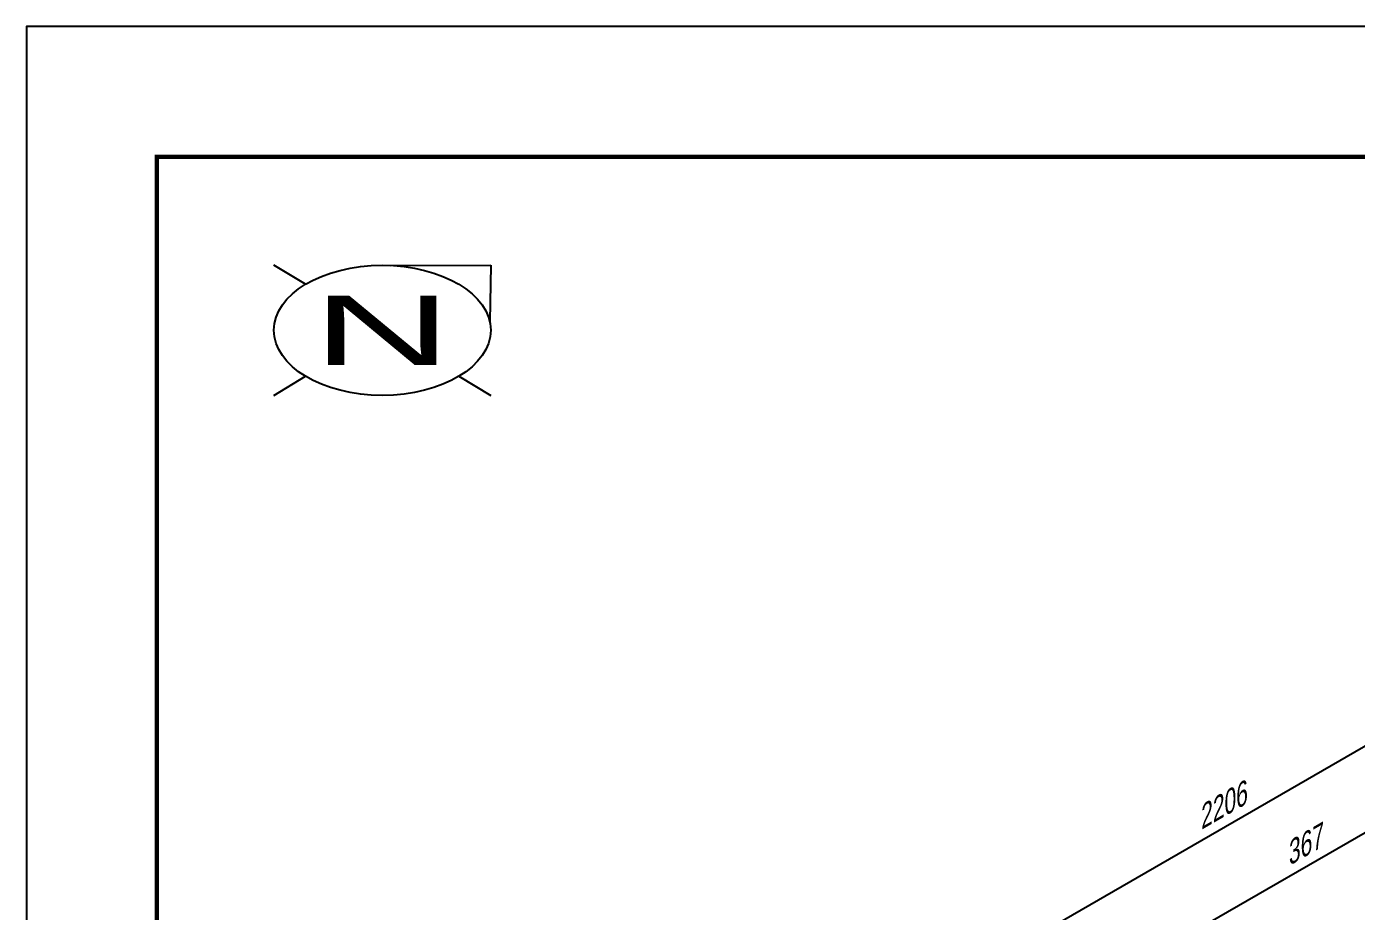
# Model space of a CAD drawing. Header units: millimetres. Extents: x 0 to 594, y 0 to 420.
# Drawn here: x 0 to 153.3, y 318 to 420 of the extents above; entities that cross this region are included whole.
import ezdxf
from ezdxf.enums import TextEntityAlignment as Align

# ---------------------------------------------------------------- set-up
doc = ezdxf.new("R2010")
doc.units = ezdxf.units.MM
doc.header["$LTSCALE"] = 0.25
doc.layers.add('치수', color=1, linetype='Continuous')
doc.styles.add('AdskIsoMetric', font='arial.ttf', dxfattribs={"width": 0.8, "height": 2.5})
doc.styles.add('AdskIsoMetric30', font='arial.ttf', dxfattribs={"width": 0.8, "oblique": 30, "height": 2.5})
doc.styles.get("Standard").update_dxf_attribs({"font": 'arial.ttf'})
doc.dimstyles.new('AdskIsoMetric', dxfattribs={"dimtxt": 2.5, "dimasz": 2.5, "dimexe": 1, "dimexo": 2, "dimgap": 0.8, "dimtad": 1, "dimdec": 0, "dimrnd": 1, "dimzin": 0, "dimdsep": 46, "dimtxsty": 'AdskIsoMetric', "dimcen": 0, "dimclrt": 7, "dimadec": 0, "dimazin": 0, "dimtfac": 1, "dimtdec": 0, "dimtmove": 1, "dimatfit": 3, "dimfxl": 0, "dimfrac": 2, "dimtolj": 1, "dimtzin": 0, "dimarcsym": 0})

# ---------------------------------------------------------------- blocks, each defined once
blk = doc.blocks.new('*D193')
at = {"layer": 'Defpoints', "color": 0}
for p in [(162.56, 331.89), (162.56, 320.97), (131.74, 303.18)]:
    blk.add_point(p, dxfattribs=at)
at = {"layer": '치수', "color": 0, "lineweight": -2}
for p, q in [((162.56, 323.28), (162.56, 333.05)), ((133.91, 315.35), (160.39, 330.64)), ((131.74, 305.49), (131.74, 315.25))]:
    blk.add_line(p, q, dxfattribs=at)
at = {"layer": '치수', "color": 0}
for points in [[(160.18, 331), (160.6, 330.28), (162.56, 331.89)], [(133.7, 315.71), (134.11, 314.99), (131.74, 314.1)]]:
    blk.add_solid(points, dxfattribs=at)
at = {"layer": '치수', "color": 7, "insert": (146.93, 325.49), "char_height": 2.5, "attachment_point": 5, "rotation": 30, "style": 'AdskIsoMetric30'}
blk.add_mtext('\\A1;367', dxfattribs=at)
blk = doc.blocks.new('*D196')
at = {"layer": 'Defpoints', "color": 0}
for p in [(212.87, 370.94), (212.87, 345.94), (62.09, 262.97)]:
    blk.add_point(p, dxfattribs=at)
at = {"layer": '치수', "color": 0, "lineweight": -2}
for p, q in [((212.87, 348.25), (212.87, 372.1)), ((64.26, 285.14), (210.71, 369.69)), ((62.09, 265.28), (62.09, 285.04))]:
    blk.add_line(p, q, dxfattribs=at)
at = {"layer": '치수', "color": 0}
for points in [[(210.5, 370.05), (210.92, 369.33), (212.87, 370.94)], [(64.05, 285.5), (64.46, 284.78), (62.09, 283.89)]]:
    blk.add_solid(points, dxfattribs=at)
at = {"layer": '치수', "color": 7, "insert": (137.48, 330.03), "char_height": 2.5, "attachment_point": 5, "rotation": 30, "style": 'AdskIsoMetric30'}
blk.add_mtext('\\A1;2206', dxfattribs=at)

msp = doc.modelspace()

# ---------------------------------------------------------------- linework, layer by layer
at = {"color": 0, "linetype": 'ByBlock', "lineweight": 25}
for p, q in [((32.161, 390.303), (28.5, 392.5)), ((42, 392.476), (53.5, 392.5)), ((53.5, 392.5), (53.388, 386)), ((28.5, 377.5), (32.161, 379.697)), ((49.839, 379.697), (53.5, 377.5))]:
    msp.add_line(p, q, dxfattribs=at)
at = {"color": 0, "linetype": 'ByBlock', "lineweight": -2}
msp.add_line((41, 385), (41, 385), dxfattribs=at)
msp.add_line((41, 385), (41, 385), dxfattribs=at)
msp.add_line((41, 385), (41, 385), dxfattribs=at)
msp.add_line((41, 385), (41, 385), dxfattribs=at)
msp.add_line((41, 385), (41, 385), dxfattribs=at)
msp.add_lwpolyline([(0, 0), (594, 0), (594, 420), (0, 420)], close=True)
at = {"const_width": 0.5}
msp.add_lwpolyline([(15, 15), (579, 15), (579, 405), (15, 405)], close=True, dxfattribs=at)
at = {"color": 0, "linetype": 'ByBlock', "lineweight": 25}
msp.add_ellipse((41, 385), major_axis=(12.5, 0), ratio=0.6, dxfattribs=at)

# ---------------------------------------------------------------- texts
at = {"color": 0, "linetype": 'ByBlock', "lineweight": 40, "width": 2}
msp.add_text('N', height=8, dxfattribs=at).set_placement((41, 385), align=Align.MIDDLE_CENTER)

# ---------------------------------------------------------------- dimensions: what is measured, and where the dimension line sits
at = {"layer": '치수'}
for base, p1, p2, text, override, picture, middle in [((212.873, 370.942), (62.091, 262.97), (212.873, 345.942), '2206', {"dimtad": 0, "dimlfac": 12.820738, "dimtxsty": 'AdskIsoMetric30', "dimse1": 0, "dimse2": 0, "dimsd1": 0, "dimsd2": 0, "dimtmove": 1}, '*D196', (137.482, 330.032)), ((162.557, 331.892), (131.741, 303.183), (162.557, 320.974), '367', {"dimtad": 0, "dimlfac": 10.300142, "dimtxsty": 'AdskIsoMetric30', "dimse1": 0, "dimse2": 0, "dimsd1": 0, "dimsd2": 0, "dimtmove": 1}, '*D193', (146.929, 325.486))]:
    dim = msp.add_linear_dim(base=base, p1=p1, p2=p2, angle=30, text=text, dimstyle='AdskIsoMetric', override=override, dxfattribs=at)
    dim.commit()
    dim.dimension.update_dxf_attribs({"geometry": picture, "text_midpoint": middle, "dimtype": 160})

doc.saveas('drawing.dxf')
